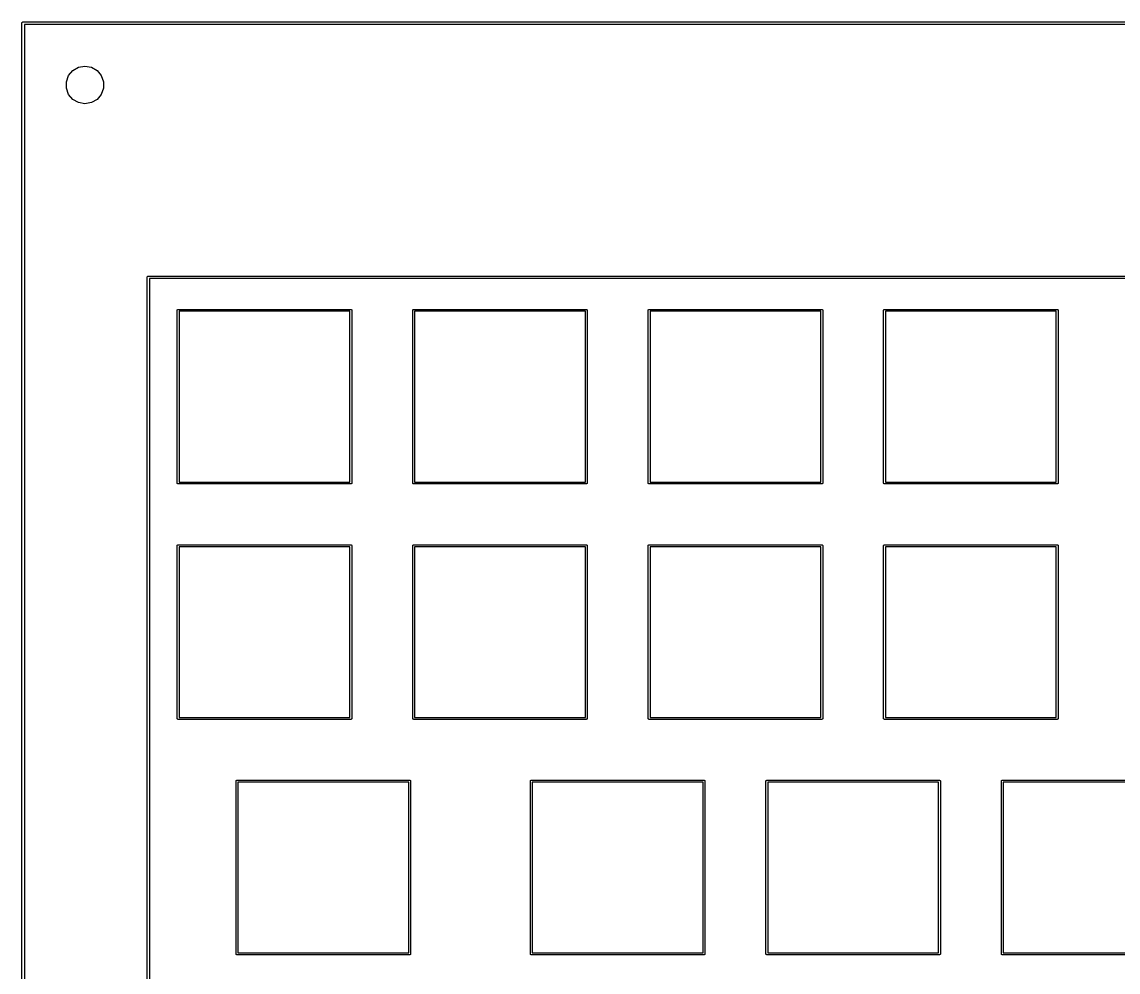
# Model space of a CAD drawing. Extents: x 50 to 430, y -187 to -47.
# Drawn here: x 49.9 to 138.6, y -123.8 to -46.9 of the extents above; entities that cross this region are included whole.
import ezdxf

# ---------------------------------------------------------------- set-up
doc = ezdxf.new("R2010")
doc.units = 0
doc.header["$MEASUREMENT"] = 0
doc.layers.add('BLACK', color=7, linetype='CONTINUOUS')

msp = doc.modelspace()

# ---------------------------------------------------------------- linework, layer by layer
at = {"layer": 'BLACK', "linetype": 'CONTINUOUS'}
for p, q in [((49.9, -46.9824), (49.903, -46.974)), ((49.9, -46.9913), (49.9, -46.9824)), ((49.9, -187.009), (49.9, -46.9913)), ((49.903, -46.974), (49.9046, -46.9653)), ((49.9046, -46.9653), (49.909, -46.9576)), ((49.909, -46.9576), (49.9121, -46.9492)), ((49.9121, -46.9492), (49.9178, -46.9424)), ((49.9178, -46.9424), (49.9222, -46.9347)), ((49.9222, -46.9347), (49.929, -46.929)), ((49.929, -46.929), (49.9347, -46.9222)), ((49.9347, -46.9222), (49.9424, -46.9178)), ((49.9424, -46.9178), (49.9492, -46.9121)), ((49.9492, -46.9121), (49.9576, -46.909)), ((49.9576, -46.909), (49.9653, -46.9046)), ((49.9653, -46.9046), (49.974, -46.903)), ((49.974, -46.903), (49.9824, -46.9)), ((49.9824, -46.9), (49.9912, -46.9)), ((49.9912, -46.9), (49.9913, -46.9)), ((49.9913, -46.9), (430.009, -46.9)), ((50.1, -47.1), (50.1, -186.9)), ((429.9, -47.1), (50.1, -47.1)), ((54.4791, -50.5687), (55, -50.4769)), ((55, -50.4769), (55.5209, -50.5687)), ((53.5, -51.7355), (53.6809, -51.2384)), ((53.6809, -51.2384), (54.0209, -50.8332)), ((54.0209, -50.8332), (54.4791, -50.5687)), ((55.5209, -50.5687), (55.9791, -50.8332)), ((55.9791, -50.8332), (56.3191, -51.2384)), ((56.3191, -51.2384), (56.5, -51.7355)), ((53.5, -52.2645), (53.5, -51.7355)), ((53.6809, -52.7616), (53.5, -52.2645)), ((56.5, -52.2645), (56.3191, -52.7616)), ((56.5, -51.7355), (56.5, -52.2645)), ((54.0209, -53.1668), (53.6809, -52.7616)), ((54.4791, -53.4313), (54.0209, -53.1668)), ((55.9791, -53.1668), (55.5209, -53.4313)), ((56.3191, -52.7616), (55.9791, -53.1668)), ((55, -53.5231), (54.4791, -53.4313)), ((55.5209, -53.4313), (55, -53.5231)), ((60.0257, -67.5554), (60.0288, -67.547)), ((60.0257, -67.5643), (60.0257, -67.5554)), ((60.0257, -181.855), (60.0257, -67.5643)), ((60.0257, -67.5643), (60.0257, -67.5643)), ((60.0288, -67.547), (60.0303, -67.5383)), ((60.0303, -67.5383), (60.0348, -67.5306)), ((60.0348, -67.5306), (60.0378, -67.5222)), ((60.0378, -67.5222), (60.0435, -67.5154)), ((60.0435, -67.5154), (60.0479, -67.5077)), ((60.0479, -67.5077), (60.0547, -67.502)), ((60.0547, -67.502), (60.0605, -67.4952)), ((60.0605, -67.4952), (60.0682, -67.4908)), ((60.0682, -67.4908), (60.075, -67.4851)), ((60.075, -67.4851), (60.0833, -67.482)), ((60.0833, -67.482), (60.091, -67.4776)), ((60.091, -67.4776), (60.0997, -67.476)), ((60.0997, -67.476), (60.1081, -67.473)), ((60.1081, -67.473), (60.117, -67.473)), ((60.117, -67.473), (60.117, -67.473)), ((60.117, -67.473), (422.084, -67.473)), ((60.2257, -67.673), (60.2257, -181.773)), ((421.976, -67.673), (60.2257, -67.673)), ((62.4638, -70.2266), (62.4661, -70.2202)), ((62.4638, -70.2333), (62.4638, -70.2266)), ((62.4638, -84.2167), (62.4638, -70.2333)), ((62.4661, -70.2202), (62.4673, -70.2135)), ((62.4673, -70.2135), (62.4707, -70.2077)), ((62.4707, -70.2077), (62.473, -70.2013)), ((62.473, -70.2013), (62.4773, -70.1961)), ((62.4773, -70.1961), (62.4807, -70.1903)), ((62.4807, -70.1903), (62.4859, -70.1859)), ((62.4859, -70.1859), (62.4903, -70.1807)), ((62.4903, -70.1807), (62.4961, -70.1773)), ((62.4961, -70.1773), (62.5013, -70.173)), ((62.5013, -70.173), (62.5077, -70.1707)), ((62.5077, -70.1707), (62.5135, -70.1673)), ((62.5135, -70.1673), (62.5202, -70.1661)), ((62.5202, -70.1661), (62.5266, -70.1638)), ((62.5266, -70.1638), (62.5333, -70.1638)), ((62.5333, -70.1638), (62.5333, -70.1638)), ((62.5333, -70.1638), (76.5167, -70.1638)), ((62.6162, -70.3162), (62.6162, -84.1338)), ((76.4338, -70.3162), (62.6162, -70.3162)), ((76.4338, -84.1338), (76.4338, -70.3162)), ((76.5167, -70.1638), (76.5234, -70.1638)), ((76.5167, -70.1638), (76.5167, -70.1638)), ((76.5234, -70.1638), (76.5298, -70.1661)), ((76.5298, -70.1661), (76.5365, -70.1673)), ((76.5365, -70.1673), (76.5423, -70.1707)), ((76.5423, -70.1707), (76.5487, -70.173)), ((76.5487, -70.173), (76.5539, -70.1773)), ((76.5539, -70.1773), (76.5597, -70.1807)), ((76.5597, -70.1807), (76.5641, -70.1859)), ((76.5641, -70.1859), (76.5693, -70.1903)), ((76.5693, -70.1903), (76.5727, -70.1961)), ((76.5727, -70.1961), (76.577, -70.2013)), ((76.577, -70.2013), (76.5793, -70.2077)), ((76.5793, -70.2077), (76.5827, -70.2135)), ((76.5827, -70.2135), (76.5839, -70.2202)), ((76.5839, -70.2202), (76.5862, -70.2266)), ((76.5862, -70.2266), (76.5862, -70.2333)), ((76.5862, -70.2333), (76.5862, -70.2333)), ((76.5862, -70.2333), (76.5862, -84.2167)), ((81.5138, -70.2266), (81.5161, -70.2202)), ((81.5138, -70.2333), (81.5138, -70.2266)), ((81.5138, -84.2167), (81.5138, -70.2333)), ((81.5161, -70.2202), (81.5173, -70.2135)), ((81.5173, -70.2135), (81.5207, -70.2077)), ((81.5207, -70.2077), (81.523, -70.2013)), ((81.523, -70.2013), (81.5273, -70.1961)), ((81.5273, -70.1961), (81.5307, -70.1903)), ((81.5307, -70.1903), (81.5359, -70.1859)), ((81.5359, -70.1859), (81.5403, -70.1807)), ((81.5403, -70.1807), (81.5461, -70.1773)), ((81.5461, -70.1773), (81.5513, -70.173)), ((81.5513, -70.173), (81.5577, -70.1707)), ((81.5577, -70.1707), (81.5635, -70.1673)), ((81.5635, -70.1673), (81.5702, -70.1661)), ((81.5702, -70.1661), (81.5766, -70.1638)), ((81.5766, -70.1638), (81.5833, -70.1638)), ((81.5833, -70.1638), (81.5833, -70.1638)), ((81.5833, -70.1638), (95.5667, -70.1638)), ((81.6662, -70.3162), (81.6662, -84.1338)), ((95.4838, -70.3162), (81.6662, -70.3162)), ((95.4838, -84.1338), (95.4838, -70.3162)), ((95.5667, -70.1638), (95.5734, -70.1638)), ((95.5667, -70.1638), (95.5667, -70.1638)), ((95.5734, -70.1638), (95.5798, -70.1661)), ((95.5798, -70.1661), (95.5865, -70.1673)), ((95.5865, -70.1673), (95.5923, -70.1707)), ((95.5923, -70.1707), (95.5987, -70.173)), ((95.5987, -70.173), (95.6039, -70.1773)), ((95.6039, -70.1773), (95.6097, -70.1807)), ((95.6097, -70.1807), (95.6141, -70.1859)), ((95.6141, -70.1859), (95.6193, -70.1903)), ((95.6193, -70.1903), (95.6227, -70.1961)), ((95.6227, -70.1961), (95.627, -70.2013)), ((95.627, -70.2013), (95.6293, -70.2077)), ((95.6293, -70.2077), (95.6327, -70.2135)), ((95.6327, -70.2135), (95.6339, -70.2202)), ((95.6339, -70.2202), (95.6362, -70.2266)), ((95.6362, -70.2266), (95.6362, -70.2333)), ((95.6362, -70.2333), (95.6362, -70.2333)), ((95.6362, -70.2333), (95.6362, -84.2167)), ((100.564, -70.2266), (100.566, -70.2202)), ((100.564, -70.2333), (100.564, -70.2266)), ((100.564, -84.2167), (100.564, -70.2333)), ((100.566, -70.2202), (100.567, -70.2135)), ((100.567, -70.2135), (100.571, -70.2077)), ((100.571, -70.2077), (100.573, -70.2013)), ((100.573, -70.2013), (100.577, -70.1961)), ((100.577, -70.1961), (100.581, -70.1903)), ((100.581, -70.1903), (100.586, -70.1859)), ((100.586, -70.1859), (100.59, -70.1807)), ((100.59, -70.1807), (100.596, -70.1773)), ((100.596, -70.1773), (100.601, -70.173)), ((100.601, -70.173), (100.608, -70.1707)), ((100.608, -70.1707), (100.614, -70.1673)), ((100.614, -70.1673), (100.62, -70.1661)), ((100.62, -70.1661), (100.627, -70.1638)), ((100.627, -70.1638), (100.633, -70.1638)), ((100.633, -70.1638), (100.633, -70.1638)), ((100.633, -70.1638), (114.617, -70.1638)), ((100.716, -70.3162), (100.716, -84.1338)), ((114.534, -70.3162), (100.716, -70.3162)), ((114.534, -84.1338), (114.534, -70.3162)), ((114.617, -70.1638), (114.623, -70.1638)), ((114.617, -70.1638), (114.617, -70.1638)), ((114.623, -70.1638), (114.63, -70.1661)), ((114.63, -70.1661), (114.636, -70.1673)), ((114.636, -70.1673), (114.642, -70.1707)), ((114.642, -70.1707), (114.649, -70.173)), ((114.649, -70.173), (114.654, -70.1773)), ((114.654, -70.1773), (114.66, -70.1807)), ((114.66, -70.1807), (114.664, -70.1859)), ((114.664, -70.1859), (114.669, -70.1903)), ((114.669, -70.1903), (114.673, -70.1961)), ((114.673, -70.1961), (114.677, -70.2013)), ((114.677, -70.2013), (114.679, -70.2077)), ((114.679, -70.2077), (114.683, -70.2135)), ((114.683, -70.2135), (114.684, -70.2202)), ((114.684, -70.2202), (114.686, -70.2266)), ((114.686, -70.2266), (114.686, -70.2333)), ((114.686, -70.2333), (114.686, -70.2333)), ((114.686, -70.2333), (114.686, -84.2167)), ((119.614, -70.2266), (119.616, -70.2202)), ((119.614, -70.2333), (119.614, -70.2266)), ((119.614, -84.2167), (119.614, -70.2333)), ((119.616, -70.2202), (119.617, -70.2135)), ((119.617, -70.2135), (119.621, -70.2077)), ((119.621, -70.2077), (119.623, -70.2013)), ((119.623, -70.2013), (119.627, -70.1961)), ((119.627, -70.1961), (119.631, -70.1903)), ((119.631, -70.1903), (119.636, -70.1859)), ((119.636, -70.1859), (119.64, -70.1807)), ((119.64, -70.1807), (119.646, -70.1773)), ((119.646, -70.1773), (119.651, -70.173)), ((119.651, -70.173), (119.658, -70.1707)), ((119.658, -70.1707), (119.664, -70.1673)), ((119.664, -70.1673), (119.67, -70.1661)), ((119.67, -70.1661), (119.677, -70.1638)), ((119.677, -70.1638), (119.683, -70.1638)), ((119.683, -70.1638), (119.683, -70.1638)), ((119.683, -70.1638), (133.667, -70.1638)), ((119.766, -70.3162), (119.766, -84.1338)), ((133.584, -70.3162), (119.766, -70.3162)), ((133.584, -84.1338), (133.584, -70.3162)), ((133.667, -70.1638), (133.673, -70.1638)), ((133.667, -70.1638), (133.667, -70.1638)), ((133.673, -70.1638), (133.68, -70.1661)), ((133.68, -70.1661), (133.686, -70.1673)), ((133.686, -70.1673), (133.692, -70.1707)), ((133.692, -70.1707), (133.699, -70.173)), ((133.699, -70.173), (133.704, -70.1773)), ((133.704, -70.1773), (133.71, -70.1807)), ((133.71, -70.1807), (133.714, -70.1859)), ((133.714, -70.1859), (133.719, -70.1903)), ((133.719, -70.1903), (133.723, -70.1961)), ((133.723, -70.1961), (133.727, -70.2013)), ((133.727, -70.2013), (133.729, -70.2077)), ((133.729, -70.2077), (133.733, -70.2135)), ((133.733, -70.2135), (133.734, -70.2202)), ((133.734, -70.2202), (133.736, -70.2266)), ((133.736, -70.2266), (133.736, -70.2333)), ((133.736, -70.2333), (133.736, -70.2333)), ((133.736, -70.2333), (133.736, -84.2167)), ((62.4638, -84.2234), (62.4638, -84.2167)), ((62.4638, -84.2167), (62.4638, -84.2167)), ((62.4661, -84.2298), (62.4638, -84.2234)), ((62.4673, -84.2365), (62.4661, -84.2298)), ((62.4707, -84.2423), (62.4673, -84.2365)), ((62.473, -84.2487), (62.4707, -84.2423)), ((62.6162, -84.1338), (76.4338, -84.1338)), ((76.5793, -84.2423), (76.577, -84.2487)), ((76.5827, -84.2365), (76.5793, -84.2423)), ((76.5839, -84.2298), (76.5827, -84.2365)), ((76.5862, -84.2234), (76.5839, -84.2298)), ((76.5862, -84.2167), (76.5862, -84.2167)), ((76.5862, -84.2167), (76.5862, -84.2234)), ((81.5138, -84.2234), (81.5138, -84.2167)), ((81.5138, -84.2167), (81.5138, -84.2167)), ((81.5161, -84.2298), (81.5138, -84.2234)), ((81.5173, -84.2365), (81.5161, -84.2298)), ((81.5207, -84.2423), (81.5173, -84.2365)), ((81.523, -84.2487), (81.5207, -84.2423)), ((81.6662, -84.1338), (95.4838, -84.1338)), ((95.6293, -84.2423), (95.627, -84.2487)), ((95.6327, -84.2365), (95.6293, -84.2423)), ((95.6339, -84.2298), (95.6327, -84.2365)), ((95.6362, -84.2234), (95.6339, -84.2298)), ((95.6362, -84.2167), (95.6362, -84.2167)), ((95.6362, -84.2167), (95.6362, -84.2234)), ((100.564, -84.2234), (100.564, -84.2167)), ((100.564, -84.2167), (100.564, -84.2167)), ((100.566, -84.2298), (100.564, -84.2234)), ((100.567, -84.2365), (100.566, -84.2298)), ((100.571, -84.2423), (100.567, -84.2365)), ((100.573, -84.2487), (100.571, -84.2423)), ((100.716, -84.1338), (114.534, -84.1338)), ((114.679, -84.2423), (114.677, -84.2487)), ((114.683, -84.2365), (114.679, -84.2423)), ((114.684, -84.2298), (114.683, -84.2365)), ((114.686, -84.2234), (114.684, -84.2298)), ((114.686, -84.2167), (114.686, -84.2167)), ((114.686, -84.2167), (114.686, -84.2234)), ((119.614, -84.2234), (119.614, -84.2167)), ((119.614, -84.2167), (119.614, -84.2167)), ((119.616, -84.2298), (119.614, -84.2234)), ((119.617, -84.2365), (119.616, -84.2298)), ((119.621, -84.2423), (119.617, -84.2365)), ((119.623, -84.2487), (119.621, -84.2423)), ((119.766, -84.1338), (133.584, -84.1338)), ((133.729, -84.2423), (133.727, -84.2487)), ((133.733, -84.2365), (133.729, -84.2423)), ((133.734, -84.2298), (133.733, -84.2365)), ((133.736, -84.2234), (133.734, -84.2298)), ((133.736, -84.2167), (133.736, -84.2167)), ((133.736, -84.2167), (133.736, -84.2234)), ((62.4773, -84.2539), (62.473, -84.2487)), ((62.4807, -84.2597), (62.4773, -84.2539)), ((62.4859, -84.2641), (62.4807, -84.2597)), ((62.4903, -84.2693), (62.4859, -84.2641)), ((62.4961, -84.2727), (62.4903, -84.2693)), ((62.5013, -84.277), (62.4961, -84.2727)), ((62.5077, -84.2793), (62.5013, -84.277)), ((62.5135, -84.2827), (62.5077, -84.2793)), ((62.5202, -84.2839), (62.5135, -84.2827)), ((62.5266, -84.2862), (62.5202, -84.2839)), ((62.5333, -84.2862), (62.5266, -84.2862)), ((76.5167, -84.2862), (62.5333, -84.2862)), ((62.5333, -84.2862), (62.5333, -84.2862)), ((76.5234, -84.2862), (76.5167, -84.2862)), ((76.5167, -84.2862), (76.5167, -84.2862)), ((76.5298, -84.2839), (76.5234, -84.2862)), ((76.5365, -84.2827), (76.5298, -84.2839)), ((76.5423, -84.2793), (76.5365, -84.2827)), ((76.5487, -84.277), (76.5423, -84.2793)), ((76.5539, -84.2727), (76.5487, -84.277)), ((76.5597, -84.2693), (76.5539, -84.2727)), ((76.5641, -84.2641), (76.5597, -84.2693)), ((76.5693, -84.2597), (76.5641, -84.2641)), ((76.5727, -84.2539), (76.5693, -84.2597)), ((76.577, -84.2487), (76.5727, -84.2539)), ((81.5273, -84.2539), (81.523, -84.2487)), ((81.5307, -84.2597), (81.5273, -84.2539)), ((81.5359, -84.2641), (81.5307, -84.2597)), ((81.5403, -84.2693), (81.5359, -84.2641)), ((81.5461, -84.2727), (81.5403, -84.2693)), ((81.5513, -84.277), (81.5461, -84.2727)), ((81.5577, -84.2793), (81.5513, -84.277)), ((81.5635, -84.2827), (81.5577, -84.2793)), ((81.5702, -84.2839), (81.5635, -84.2827)), ((81.5766, -84.2862), (81.5702, -84.2839)), ((81.5833, -84.2862), (81.5766, -84.2862)), ((95.5667, -84.2862), (81.5833, -84.2862)), ((81.5833, -84.2862), (81.5833, -84.2862)), ((95.5734, -84.2862), (95.5667, -84.2862)), ((95.5667, -84.2862), (95.5667, -84.2862)), ((95.5798, -84.2839), (95.5734, -84.2862)), ((95.5865, -84.2827), (95.5798, -84.2839)), ((95.5923, -84.2793), (95.5865, -84.2827)), ((95.5987, -84.277), (95.5923, -84.2793)), ((95.6039, -84.2727), (95.5987, -84.277)), ((95.6097, -84.2693), (95.6039, -84.2727)), ((95.6141, -84.2641), (95.6097, -84.2693)), ((95.6193, -84.2597), (95.6141, -84.2641)), ((95.6227, -84.2539), (95.6193, -84.2597)), ((95.627, -84.2487), (95.6227, -84.2539)), ((100.577, -84.2539), (100.573, -84.2487)), ((100.581, -84.2597), (100.577, -84.2539)), ((100.586, -84.2641), (100.581, -84.2597)), ((100.59, -84.2693), (100.586, -84.2641)), ((100.596, -84.2727), (100.59, -84.2693)), ((100.601, -84.277), (100.596, -84.2727)), ((100.608, -84.2793), (100.601, -84.277)), ((100.614, -84.2827), (100.608, -84.2793)), ((100.62, -84.2839), (100.614, -84.2827)), ((100.627, -84.2862), (100.62, -84.2839)), ((100.633, -84.2862), (100.627, -84.2862)), ((114.617, -84.2862), (100.633, -84.2862)), ((100.633, -84.2862), (100.633, -84.2862)), ((114.623, -84.2862), (114.617, -84.2862)), ((114.617, -84.2862), (114.617, -84.2862)), ((114.63, -84.2839), (114.623, -84.2862)), ((114.636, -84.2827), (114.63, -84.2839)), ((114.642, -84.2793), (114.636, -84.2827)), ((114.649, -84.277), (114.642, -84.2793)), ((114.654, -84.2727), (114.649, -84.277)), ((114.66, -84.2693), (114.654, -84.2727)), ((114.664, -84.2641), (114.66, -84.2693)), ((114.669, -84.2597), (114.664, -84.2641)), ((114.673, -84.2539), (114.669, -84.2597)), ((114.677, -84.2487), (114.673, -84.2539)), ((119.627, -84.2539), (119.623, -84.2487)), ((119.631, -84.2597), (119.627, -84.2539)), ((119.636, -84.2641), (119.631, -84.2597)), ((119.64, -84.2693), (119.636, -84.2641)), ((119.646, -84.2727), (119.64, -84.2693)), ((119.651, -84.277), (119.646, -84.2727)), ((119.658, -84.2793), (119.651, -84.277)), ((119.664, -84.2827), (119.658, -84.2793)), ((119.67, -84.2839), (119.664, -84.2827)), ((119.677, -84.2862), (119.67, -84.2839)), ((119.683, -84.2862), (119.677, -84.2862)), ((133.667, -84.2862), (119.683, -84.2862)), ((119.683, -84.2862), (119.683, -84.2862)), ((133.673, -84.2862), (133.667, -84.2862)), ((133.667, -84.2862), (133.667, -84.2862)), ((133.68, -84.2839), (133.673, -84.2862)), ((133.686, -84.2827), (133.68, -84.2839)), ((133.692, -84.2793), (133.686, -84.2827)), ((133.699, -84.277), (133.692, -84.2793)), ((133.704, -84.2727), (133.699, -84.277)), ((133.71, -84.2693), (133.704, -84.2727)), ((133.714, -84.2641), (133.71, -84.2693)), ((133.719, -84.2597), (133.714, -84.2641)), ((133.723, -84.2539), (133.719, -84.2597)), ((133.727, -84.2487), (133.723, -84.2539)), ((62.4638, -89.2766), (62.4661, -89.2702)), ((62.4638, -89.2833), (62.4638, -89.2766)), ((62.4638, -103.267), (62.4638, -89.2833)), ((62.4661, -89.2702), (62.4673, -89.2635)), ((62.4673, -89.2635), (62.4707, -89.2577)), ((62.4707, -89.2577), (62.473, -89.2513)), ((62.473, -89.2513), (62.4773, -89.2461)), ((62.4773, -89.2461), (62.4807, -89.2403)), ((62.4807, -89.2403), (62.4859, -89.2359)), ((62.4859, -89.2359), (62.4903, -89.2307)), ((62.4903, -89.2307), (62.4961, -89.2273)), ((62.4961, -89.2273), (62.5013, -89.223)), ((62.5013, -89.223), (62.5077, -89.2207)), ((62.5077, -89.2207), (62.5135, -89.2173)), ((62.5135, -89.2173), (62.5202, -89.2161)), ((62.5202, -89.2161), (62.5266, -89.2138)), ((62.5266, -89.2138), (62.5333, -89.2138)), ((62.5333, -89.2138), (62.5333, -89.2138)), ((62.5333, -89.2138), (76.5167, -89.2138)), ((62.6162, -89.3662), (62.6162, -103.184)), ((76.4338, -89.3662), (62.6162, -89.3662)), ((76.4338, -103.184), (76.4338, -89.3662)), ((76.5167, -89.2138), (76.5234, -89.2138)), ((76.5167, -89.2138), (76.5167, -89.2138)), ((76.5234, -89.2138), (76.5298, -89.2161)), ((76.5298, -89.2161), (76.5365, -89.2173)), ((76.5365, -89.2173), (76.5423, -89.2207)), ((76.5423, -89.2207), (76.5487, -89.223)), ((76.5487, -89.223), (76.5539, -89.2273)), ((76.5539, -89.2273), (76.5597, -89.2307)), ((76.5597, -89.2307), (76.5641, -89.2359)), ((76.5641, -89.2359), (76.5693, -89.2403)), ((76.5693, -89.2403), (76.5727, -89.2461)), ((76.5727, -89.2461), (76.577, -89.2513)), ((76.577, -89.2513), (76.5793, -89.2577)), ((76.5793, -89.2577), (76.5827, -89.2635)), ((76.5827, -89.2635), (76.5839, -89.2702)), ((76.5839, -89.2702), (76.5862, -89.2766)), ((76.5862, -89.2766), (76.5862, -89.2833)), ((76.5862, -89.2833), (76.5862, -89.2833)), ((76.5862, -89.2833), (76.5862, -103.267)), ((81.5138, -89.2766), (81.5161, -89.2702)), ((81.5138, -89.2833), (81.5138, -89.2766)), ((81.5138, -103.267), (81.5138, -89.2833)), ((81.5161, -89.2702), (81.5173, -89.2635)), ((81.5173, -89.2635), (81.5207, -89.2577)), ((81.5207, -89.2577), (81.523, -89.2513)), ((81.523, -89.2513), (81.5273, -89.2461)), ((81.5273, -89.2461), (81.5307, -89.2403)), ((81.5307, -89.2403), (81.5359, -89.2359)), ((81.5359, -89.2359), (81.5403, -89.2307)), ((81.5403, -89.2307), (81.5461, -89.2273)), ((81.5461, -89.2273), (81.5513, -89.223)), ((81.5513, -89.223), (81.5577, -89.2207)), ((81.5577, -89.2207), (81.5635, -89.2173)), ((81.5635, -89.2173), (81.5702, -89.2161)), ((81.5702, -89.2161), (81.5766, -89.2138)), ((81.5766, -89.2138), (81.5833, -89.2138)), ((81.5833, -89.2138), (81.5833, -89.2138)), ((81.5833, -89.2138), (95.5667, -89.2138)), ((81.6662, -89.3662), (81.6662, -103.184)), ((95.4838, -89.3662), (81.6662, -89.3662)), ((95.4838, -103.184), (95.4838, -89.3662)), ((95.5667, -89.2138), (95.5734, -89.2138)), ((95.5667, -89.2138), (95.5667, -89.2138)), ((95.5734, -89.2138), (95.5798, -89.2161)), ((95.5798, -89.2161), (95.5865, -89.2173)), ((95.5865, -89.2173), (95.5923, -89.2207)), ((95.5923, -89.2207), (95.5987, -89.223)), ((95.5987, -89.223), (95.6039, -89.2273)), ((95.6039, -89.2273), (95.6097, -89.2307)), ((95.6097, -89.2307), (95.6141, -89.2359)), ((95.6141, -89.2359), (95.6193, -89.2403)), ((95.6193, -89.2403), (95.6227, -89.2461)), ((95.6227, -89.2461), (95.627, -89.2513)), ((95.627, -89.2513), (95.6293, -89.2577)), ((95.6293, -89.2577), (95.6327, -89.2635)), ((95.6327, -89.2635), (95.6339, -89.2702)), ((95.6339, -89.2702), (95.6362, -89.2766)), ((95.6362, -89.2766), (95.6362, -89.2833)), ((95.6362, -89.2833), (95.6362, -89.2833)), ((95.6362, -89.2833), (95.6362, -103.267)), ((100.564, -89.2766), (100.566, -89.2702)), ((100.564, -89.2833), (100.564, -89.2766)), ((100.564, -103.267), (100.564, -89.2833)), ((100.566, -89.2702), (100.567, -89.2635)), ((100.567, -89.2635), (100.571, -89.2577)), ((100.571, -89.2577), (100.573, -89.2513)), ((100.573, -89.2513), (100.577, -89.2461)), ((100.577, -89.2461), (100.581, -89.2403)), ((100.581, -89.2403), (100.586, -89.2359)), ((100.586, -89.2359), (100.59, -89.2307)), ((100.59, -89.2307), (100.596, -89.2273)), ((100.596, -89.2273), (100.601, -89.223)), ((100.601, -89.223), (100.608, -89.2207)), ((100.608, -89.2207), (100.614, -89.2173)), ((100.614, -89.2173), (100.62, -89.2161)), ((100.62, -89.2161), (100.627, -89.2138)), ((100.627, -89.2138), (100.633, -89.2138)), ((100.633, -89.2138), (100.633, -89.2138)), ((100.633, -89.2138), (114.617, -89.2138)), ((100.716, -89.3662), (100.716, -103.184)), ((114.534, -89.3662), (100.716, -89.3662)), ((114.534, -103.184), (114.534, -89.3662)), ((114.617, -89.2138), (114.623, -89.2138)), ((114.617, -89.2138), (114.617, -89.2138)), ((114.623, -89.2138), (114.63, -89.2161)), ((114.63, -89.2161), (114.636, -89.2173)), ((114.636, -89.2173), (114.642, -89.2207)), ((114.642, -89.2207), (114.649, -89.223)), ((114.649, -89.223), (114.654, -89.2273)), ((114.654, -89.2273), (114.66, -89.2307)), ((114.66, -89.2307), (114.664, -89.2359)), ((114.664, -89.2359), (114.669, -89.2403)), ((114.669, -89.2403), (114.673, -89.2461)), ((114.673, -89.2461), (114.677, -89.2513)), ((114.677, -89.2513), (114.679, -89.2577)), ((114.679, -89.2577), (114.683, -89.2635)), ((114.683, -89.2635), (114.684, -89.2702)), ((114.684, -89.2702), (114.686, -89.2766)), ((114.686, -89.2766), (114.686, -89.2833)), ((114.686, -89.2833), (114.686, -89.2833)), ((114.686, -89.2833), (114.686, -103.267)), ((119.614, -89.2766), (119.616, -89.2702)), ((119.614, -89.2833), (119.614, -89.2766)), ((119.614, -103.267), (119.614, -89.2833)), ((119.616, -89.2702), (119.617, -89.2635)), ((119.617, -89.2635), (119.621, -89.2577)), ((119.621, -89.2577), (119.623, -89.2513)), ((119.623, -89.2513), (119.627, -89.2461)), ((119.627, -89.2461), (119.631, -89.2403)), ((119.631, -89.2403), (119.636, -89.2359)), ((119.636, -89.2359), (119.64, -89.2307)), ((119.64, -89.2307), (119.646, -89.2273)), ((119.646, -89.2273), (119.651, -89.223)), ((119.651, -89.223), (119.658, -89.2207)), ((119.658, -89.2207), (119.664, -89.2173)), ((119.664, -89.2173), (119.67, -89.2161)), ((119.67, -89.2161), (119.677, -89.2138)), ((119.677, -89.2138), (119.683, -89.2138)), ((119.683, -89.2138), (119.683, -89.2138)), ((119.683, -89.2138), (133.667, -89.2138)), ((119.766, -89.3662), (119.766, -103.184)), ((133.584, -89.3662), (119.766, -89.3662)), ((133.584, -103.184), (133.584, -89.3662)), ((133.667, -89.2138), (133.673, -89.2138)), ((133.667, -89.2138), (133.667, -89.2138)), ((133.673, -89.2138), (133.68, -89.2161)), ((133.68, -89.2161), (133.686, -89.2173)), ((133.686, -89.2173), (133.692, -89.2207)), ((133.692, -89.2207), (133.699, -89.223)), ((133.699, -89.223), (133.704, -89.2273)), ((133.704, -89.2273), (133.71, -89.2307)), ((133.71, -89.2307), (133.714, -89.2359)), ((133.714, -89.2359), (133.719, -89.2403)), ((133.719, -89.2403), (133.723, -89.2461)), ((133.723, -89.2461), (133.727, -89.2513)), ((133.727, -89.2513), (133.729, -89.2577)), ((133.729, -89.2577), (133.733, -89.2635)), ((133.733, -89.2635), (133.734, -89.2702)), ((133.734, -89.2702), (133.736, -89.2766)), ((133.736, -89.2766), (133.736, -89.2833)), ((133.736, -89.2833), (133.736, -89.2833)), ((133.736, -89.2833), (133.736, -103.267)), ((62.4638, -103.273), (62.4638, -103.267)), ((62.4638, -103.267), (62.4638, -103.267)), ((62.4661, -103.28), (62.4638, -103.273)), ((62.4673, -103.286), (62.4661, -103.28)), ((62.4707, -103.292), (62.4673, -103.286)), ((62.473, -103.299), (62.4707, -103.292)), ((62.4773, -103.304), (62.473, -103.299)), ((62.4807, -103.31), (62.4773, -103.304)), ((62.4859, -103.314), (62.4807, -103.31)), ((62.4903, -103.319), (62.4859, -103.314)), ((62.4961, -103.323), (62.4903, -103.319)), ((62.5013, -103.327), (62.4961, -103.323)), ((62.5077, -103.329), (62.5013, -103.327)), ((62.5135, -103.333), (62.5077, -103.329)), ((62.5202, -103.334), (62.5135, -103.333)), ((62.5266, -103.336), (62.5202, -103.334)), ((62.5333, -103.336), (62.5266, -103.336)), ((76.5167, -103.336), (62.5333, -103.336)), ((62.5333, -103.336), (62.5333, -103.336)), ((62.6162, -103.184), (76.4338, -103.184)), ((76.5234, -103.336), (76.5167, -103.336)), ((76.5167, -103.336), (76.5167, -103.336)), ((76.5298, -103.334), (76.5234, -103.336)), ((76.5365, -103.333), (76.5298, -103.334)), ((76.5423, -103.329), (76.5365, -103.333)), ((76.5487, -103.327), (76.5423, -103.329)), ((76.5539, -103.323), (76.5487, -103.327)), ((76.5597, -103.319), (76.5539, -103.323)), ((76.5641, -103.314), (76.5597, -103.319)), ((76.5693, -103.31), (76.5641, -103.314)), ((76.5727, -103.304), (76.5693, -103.31)), ((76.577, -103.299), (76.5727, -103.304)), ((76.5793, -103.292), (76.577, -103.299)), ((76.5827, -103.286), (76.5793, -103.292)), ((76.5839, -103.28), (76.5827, -103.286)), ((76.5862, -103.273), (76.5839, -103.28)), ((76.5862, -103.267), (76.5862, -103.267)), ((76.5862, -103.267), (76.5862, -103.273)), ((81.5138, -103.273), (81.5138, -103.267)), ((81.5138, -103.267), (81.5138, -103.267)), ((81.5161, -103.28), (81.5138, -103.273)), ((81.5173, -103.286), (81.5161, -103.28)), ((81.5207, -103.292), (81.5173, -103.286)), ((81.523, -103.299), (81.5207, -103.292)), ((81.5273, -103.304), (81.523, -103.299)), ((81.5307, -103.31), (81.5273, -103.304)), ((81.5359, -103.314), (81.5307, -103.31)), ((81.5403, -103.319), (81.5359, -103.314)), ((81.5461, -103.323), (81.5403, -103.319)), ((81.5513, -103.327), (81.5461, -103.323)), ((81.5577, -103.329), (81.5513, -103.327)), ((81.5635, -103.333), (81.5577, -103.329)), ((81.5702, -103.334), (81.5635, -103.333)), ((81.5766, -103.336), (81.5702, -103.334)), ((81.5833, -103.336), (81.5766, -103.336)), ((95.5667, -103.336), (81.5833, -103.336)), ((81.5833, -103.336), (81.5833, -103.336)), ((81.6662, -103.184), (95.4838, -103.184)), ((95.5734, -103.336), (95.5667, -103.336)), ((95.5667, -103.336), (95.5667, -103.336)), ((95.5798, -103.334), (95.5734, -103.336)), ((95.5865, -103.333), (95.5798, -103.334)), ((95.5923, -103.329), (95.5865, -103.333)), ((95.5987, -103.327), (95.5923, -103.329)), ((95.6039, -103.323), (95.5987, -103.327)), ((95.6097, -103.319), (95.6039, -103.323)), ((95.6141, -103.314), (95.6097, -103.319)), ((95.6193, -103.31), (95.6141, -103.314)), ((95.6227, -103.304), (95.6193, -103.31)), ((95.627, -103.299), (95.6227, -103.304)), ((95.6293, -103.292), (95.627, -103.299)), ((95.6327, -103.286), (95.6293, -103.292)), ((95.6339, -103.28), (95.6327, -103.286)), ((95.6362, -103.273), (95.6339, -103.28)), ((95.6362, -103.267), (95.6362, -103.267)), ((95.6362, -103.267), (95.6362, -103.273)), ((100.564, -103.273), (100.564, -103.267)), ((100.564, -103.267), (100.564, -103.267)), ((100.566, -103.28), (100.564, -103.273)), ((100.567, -103.286), (100.566, -103.28)), ((100.571, -103.292), (100.567, -103.286)), ((100.573, -103.299), (100.571, -103.292)), ((100.577, -103.304), (100.573, -103.299)), ((100.581, -103.31), (100.577, -103.304)), ((100.586, -103.314), (100.581, -103.31)), ((100.59, -103.319), (100.586, -103.314)), ((100.596, -103.323), (100.59, -103.319)), ((100.601, -103.327), (100.596, -103.323)), ((100.608, -103.329), (100.601, -103.327)), ((100.614, -103.333), (100.608, -103.329)), ((100.62, -103.334), (100.614, -103.333)), ((100.627, -103.336), (100.62, -103.334)), ((100.633, -103.336), (100.627, -103.336)), ((114.617, -103.336), (100.633, -103.336)), ((100.633, -103.336), (100.633, -103.336)), ((100.716, -103.184), (114.534, -103.184)), ((114.623, -103.336), (114.617, -103.336)), ((114.617, -103.336), (114.617, -103.336)), ((114.63, -103.334), (114.623, -103.336)), ((114.636, -103.333), (114.63, -103.334)), ((114.642, -103.329), (114.636, -103.333)), ((114.649, -103.327), (114.642, -103.329)), ((114.654, -103.323), (114.649, -103.327)), ((114.66, -103.319), (114.654, -103.323)), ((114.664, -103.314), (114.66, -103.319)), ((114.669, -103.31), (114.664, -103.314)), ((114.673, -103.304), (114.669, -103.31)), ((114.677, -103.299), (114.673, -103.304)), ((114.679, -103.292), (114.677, -103.299)), ((114.683, -103.286), (114.679, -103.292)), ((114.684, -103.28), (114.683, -103.286)), ((114.686, -103.273), (114.684, -103.28)), ((114.686, -103.267), (114.686, -103.267)), ((114.686, -103.267), (114.686, -103.273)), ((119.614, -103.273), (119.614, -103.267)), ((119.614, -103.267), (119.614, -103.267)), ((119.616, -103.28), (119.614, -103.273)), ((119.617, -103.286), (119.616, -103.28)), ((119.621, -103.292), (119.617, -103.286)), ((119.623, -103.299), (119.621, -103.292)), ((119.627, -103.304), (119.623, -103.299)), ((119.631, -103.31), (119.627, -103.304)), ((119.636, -103.314), (119.631, -103.31)), ((119.64, -103.319), (119.636, -103.314)), ((119.646, -103.323), (119.64, -103.319)), ((119.651, -103.327), (119.646, -103.323)), ((119.658, -103.329), (119.651, -103.327)), ((119.664, -103.333), (119.658, -103.329)), ((119.67, -103.334), (119.664, -103.333)), ((119.677, -103.336), (119.67, -103.334)), ((119.683, -103.336), (119.677, -103.336)), ((133.667, -103.336), (119.683, -103.336)), ((119.683, -103.336), (119.683, -103.336)), ((119.766, -103.184), (133.584, -103.184)), ((133.673, -103.336), (133.667, -103.336)), ((133.667, -103.336), (133.667, -103.336)), ((133.68, -103.334), (133.673, -103.336)), ((133.686, -103.333), (133.68, -103.334)), ((133.692, -103.329), (133.686, -103.333)), ((133.699, -103.327), (133.692, -103.329)), ((133.704, -103.323), (133.699, -103.327)), ((133.71, -103.319), (133.704, -103.323)), ((133.714, -103.314), (133.71, -103.319)), ((133.719, -103.31), (133.714, -103.314)), ((133.723, -103.304), (133.719, -103.31)), ((133.727, -103.299), (133.723, -103.304)), ((133.729, -103.292), (133.727, -103.299)), ((133.733, -103.286), (133.729, -103.292)), ((133.734, -103.28), (133.733, -103.286)), ((133.736, -103.273), (133.734, -103.28)), ((133.736, -103.267), (133.736, -103.267)), ((133.736, -103.267), (133.736, -103.273)), ((67.2263, -108.327), (67.2286, -108.32)), ((67.2263, -108.333), (67.2263, -108.327)), ((67.2263, -122.317), (67.2263, -108.333)), ((67.2286, -108.32), (67.2298, -108.314)), ((67.2298, -108.314), (67.2332, -108.308)), ((67.2332, -108.308), (67.2355, -108.301)), ((67.2355, -108.301), (67.2398, -108.296)), ((67.2398, -108.296), (67.2432, -108.29)), ((67.2432, -108.29), (67.2484, -108.286)), ((67.2484, -108.286), (67.2528, -108.281)), ((67.2528, -108.281), (67.2586, -108.277)), ((67.2586, -108.277), (67.2638, -108.273)), ((67.2638, -108.273), (67.2702, -108.271)), ((67.2702, -108.271), (67.276, -108.267)), ((67.276, -108.267), (67.2827, -108.266)), ((67.2827, -108.266), (67.2891, -108.264)), ((67.2891, -108.264), (67.2958, -108.264)), ((67.2958, -108.264), (67.2958, -108.264)), ((67.2958, -108.264), (81.2792, -108.264)), ((67.3787, -108.416), (67.3787, -122.234)), ((81.1963, -108.416), (67.3787, -108.416)), ((81.1963, -122.234), (81.1963, -108.416)), ((81.2792, -108.264), (81.2859, -108.264)), ((81.2792, -108.264), (81.2792, -108.264)), ((81.2859, -108.264), (81.2923, -108.266)), ((81.2923, -108.266), (81.299, -108.267)), ((81.299, -108.267), (81.3048, -108.271)), ((81.3048, -108.271), (81.3112, -108.273)), ((81.3112, -108.273), (81.3164, -108.277)), ((81.3164, -108.277), (81.3222, -108.281)), ((81.3222, -108.281), (81.3266, -108.286)), ((81.3266, -108.286), (81.3318, -108.29)), ((81.3318, -108.29), (81.3352, -108.296)), ((81.3352, -108.296), (81.3395, -108.301)), ((81.3395, -108.301), (81.3418, -108.308)), ((81.3418, -108.308), (81.3452, -108.314)), ((81.3452, -108.314), (81.3464, -108.32)), ((81.3464, -108.32), (81.3487, -108.327)), ((81.3487, -108.327), (81.3487, -108.333)), ((81.3487, -108.333), (81.3487, -108.333)), ((81.3487, -108.333), (81.3487, -122.317)), ((91.0388, -108.327), (91.0411, -108.32)), ((91.0388, -108.333), (91.0388, -108.327)), ((91.0388, -122.317), (91.0388, -108.333)), ((91.0411, -108.32), (91.0423, -108.314)), ((91.0423, -108.314), (91.0457, -108.308)), ((91.0457, -108.308), (91.048, -108.301)), ((91.048, -108.301), (91.0523, -108.296)), ((91.0523, -108.296), (91.0557, -108.29)), ((91.0557, -108.29), (91.0609, -108.286)), ((91.0609, -108.286), (91.0653, -108.281)), ((91.0653, -108.281), (91.0711, -108.277)), ((91.0711, -108.277), (91.0763, -108.273)), ((91.0763, -108.273), (91.0827, -108.271)), ((91.0827, -108.271), (91.0885, -108.267)), ((91.0885, -108.267), (91.0952, -108.266)), ((91.0952, -108.266), (91.1016, -108.264)), ((91.1016, -108.264), (91.1083, -108.264)), ((91.1083, -108.264), (91.1083, -108.264)), ((91.1083, -108.264), (105.092, -108.264)), ((91.1912, -108.416), (91.1912, -122.234)), ((105.009, -108.416), (91.1912, -108.416)), ((105.009, -122.234), (105.009, -108.416)), ((105.092, -108.264), (105.098, -108.264)), ((105.092, -108.264), (105.092, -108.264)), ((105.098, -108.264), (105.105, -108.266)), ((105.105, -108.266), (105.111, -108.267)), ((105.111, -108.267), (105.117, -108.271)), ((105.117, -108.271), (105.124, -108.273)), ((105.124, -108.273), (105.129, -108.277)), ((105.129, -108.277), (105.135, -108.281)), ((105.135, -108.281), (105.139, -108.286)), ((105.139, -108.286), (105.144, -108.29)), ((105.144, -108.29), (105.148, -108.296)), ((105.148, -108.296), (105.152, -108.301)), ((105.152, -108.301), (105.154, -108.308)), ((105.154, -108.308), (105.158, -108.314)), ((105.158, -108.314), (105.159, -108.32)), ((105.159, -108.32), (105.161, -108.327)), ((105.161, -108.327), (105.161, -108.333)), ((105.161, -108.333), (105.161, -108.333)), ((105.161, -108.333), (105.161, -122.317)), ((110.089, -108.327), (110.091, -108.32)), ((110.089, -108.333), (110.089, -108.327)), ((110.089, -122.317), (110.089, -108.333)), ((110.091, -108.32), (110.092, -108.314)), ((110.092, -108.314), (110.096, -108.308)), ((110.096, -108.308), (110.098, -108.301)), ((110.098, -108.301), (110.102, -108.296)), ((110.102, -108.296), (110.106, -108.29)), ((110.106, -108.29), (110.111, -108.286)), ((110.111, -108.286), (110.115, -108.281)), ((110.115, -108.281), (110.121, -108.277)), ((110.121, -108.277), (110.126, -108.273)), ((110.126, -108.273), (110.133, -108.271)), ((110.133, -108.271), (110.139, -108.267)), ((110.139, -108.267), (110.145, -108.266)), ((110.145, -108.266), (110.152, -108.264)), ((110.152, -108.264), (110.158, -108.264)), ((110.158, -108.264), (110.158, -108.264)), ((110.158, -108.264), (124.142, -108.264)), ((110.241, -108.416), (110.241, -122.234)), ((124.059, -108.416), (110.241, -108.416)), ((124.059, -122.234), (124.059, -108.416)), ((124.142, -108.264), (124.148, -108.264)), ((124.142, -108.264), (124.142, -108.264)), ((124.148, -108.264), (124.155, -108.266)), ((124.155, -108.266), (124.161, -108.267)), ((124.161, -108.267), (124.167, -108.271)), ((124.167, -108.271), (124.174, -108.273)), ((124.174, -108.273), (124.179, -108.277)), ((124.179, -108.277), (124.185, -108.281)), ((124.185, -108.281), (124.189, -108.286)), ((124.189, -108.286), (124.194, -108.29)), ((124.194, -108.29), (124.198, -108.296)), ((124.198, -108.296), (124.202, -108.301)), ((124.202, -108.301), (124.204, -108.308)), ((124.204, -108.308), (124.208, -108.314)), ((124.208, -108.314), (124.209, -108.32)), ((124.209, -108.32), (124.211, -108.327)), ((124.211, -108.327), (124.211, -108.333)), ((124.211, -108.333), (124.211, -108.333)), ((124.211, -108.333), (124.211, -122.317)), ((129.139, -108.327), (129.141, -108.32)), ((129.139, -108.333), (129.139, -108.327)), ((129.139, -122.317), (129.139, -108.333)), ((129.141, -108.32), (129.142, -108.314)), ((129.142, -108.314), (129.146, -108.308)), ((129.146, -108.308), (129.148, -108.301)), ((129.148, -108.301), (129.152, -108.296)), ((129.152, -108.296), (129.156, -108.29)), ((129.156, -108.29), (129.161, -108.286)), ((129.161, -108.286), (129.165, -108.281)), ((129.165, -108.281), (129.171, -108.277)), ((129.171, -108.277), (129.176, -108.273)), ((129.176, -108.273), (129.183, -108.271)), ((129.183, -108.271), (129.189, -108.267)), ((129.189, -108.267), (129.195, -108.266)), ((129.195, -108.266), (129.202, -108.264)), ((129.202, -108.264), (129.208, -108.264)), ((129.208, -108.264), (129.208, -108.264)), ((129.208, -108.264), (143.192, -108.264)), ((129.291, -108.416), (129.291, -122.234)), ((143.109, -108.416), (129.291, -108.416)), ((67.2263, -122.323), (67.2263, -122.317)), ((67.2263, -122.317), (67.2263, -122.317)), ((67.2286, -122.33), (67.2263, -122.323)), ((67.2298, -122.336), (67.2286, -122.33)), ((67.2332, -122.342), (67.2298, -122.336)), ((67.2355, -122.349), (67.2332, -122.342)), ((67.2398, -122.354), (67.2355, -122.349)), ((67.2432, -122.36), (67.2398, -122.354)), ((67.2484, -122.364), (67.2432, -122.36)), ((67.2528, -122.369), (67.2484, -122.364)), ((67.2586, -122.373), (67.2528, -122.369)), ((67.2638, -122.377), (67.2586, -122.373)), ((67.2702, -122.379), (67.2638, -122.377)), ((67.276, -122.383), (67.2702, -122.379)), ((67.3787, -122.234), (81.1963, -122.234)), ((81.3048, -122.379), (81.299, -122.383)), ((81.3112, -122.377), (81.3048, -122.379)), ((81.3164, -122.373), (81.3112, -122.377)), ((81.3222, -122.369), (81.3164, -122.373)), ((81.3266, -122.364), (81.3222, -122.369)), ((81.3318, -122.36), (81.3266, -122.364)), ((81.3352, -122.354), (81.3318, -122.36)), ((81.3395, -122.349), (81.3352, -122.354)), ((81.3418, -122.342), (81.3395, -122.349)), ((81.3452, -122.336), (81.3418, -122.342)), ((81.3464, -122.33), (81.3452, -122.336)), ((81.3487, -122.323), (81.3464, -122.33)), ((81.3487, -122.317), (81.3487, -122.317)), ((81.3487, -122.317), (81.3487, -122.323)), ((91.0388, -122.323), (91.0388, -122.317)), ((91.0388, -122.317), (91.0388, -122.317)), ((91.0411, -122.33), (91.0388, -122.323)), ((91.0423, -122.336), (91.0411, -122.33)), ((91.0457, -122.342), (91.0423, -122.336)), ((91.048, -122.349), (91.0457, -122.342)), ((91.0523, -122.354), (91.048, -122.349)), ((91.0557, -122.36), (91.0523, -122.354)), ((91.0609, -122.364), (91.0557, -122.36)), ((91.0653, -122.369), (91.0609, -122.364)), ((91.0711, -122.373), (91.0653, -122.369)), ((91.0763, -122.377), (91.0711, -122.373)), ((91.0827, -122.379), (91.0763, -122.377)), ((91.0885, -122.383), (91.0827, -122.379)), ((91.1912, -122.234), (105.009, -122.234)), ((105.117, -122.379), (105.111, -122.383)), ((105.124, -122.377), (105.117, -122.379)), ((105.129, -122.373), (105.124, -122.377)), ((105.135, -122.369), (105.129, -122.373)), ((105.139, -122.364), (105.135, -122.369)), ((105.144, -122.36), (105.139, -122.364)), ((105.148, -122.354), (105.144, -122.36)), ((105.152, -122.349), (105.148, -122.354)), ((105.154, -122.342), (105.152, -122.349)), ((105.158, -122.336), (105.154, -122.342)), ((105.159, -122.33), (105.158, -122.336)), ((105.161, -122.323), (105.159, -122.33)), ((105.161, -122.317), (105.161, -122.317)), ((105.161, -122.317), (105.161, -122.323)), ((110.089, -122.323), (110.089, -122.317)), ((110.089, -122.317), (110.089, -122.317)), ((110.091, -122.33), (110.089, -122.323)), ((110.092, -122.336), (110.091, -122.33)), ((110.096, -122.342), (110.092, -122.336)), ((110.098, -122.349), (110.096, -122.342)), ((110.102, -122.354), (110.098, -122.349)), ((110.106, -122.36), (110.102, -122.354)), ((110.111, -122.364), (110.106, -122.36)), ((110.115, -122.369), (110.111, -122.364)), ((110.121, -122.373), (110.115, -122.369)), ((110.126, -122.377), (110.121, -122.373)), ((110.133, -122.379), (110.126, -122.377)), ((110.139, -122.383), (110.133, -122.379)), ((110.241, -122.234), (124.059, -122.234)), ((124.167, -122.379), (124.161, -122.383)), ((124.174, -122.377), (124.167, -122.379)), ((124.179, -122.373), (124.174, -122.377)), ((124.185, -122.369), (124.179, -122.373)), ((124.189, -122.364), (124.185, -122.369)), ((124.194, -122.36), (124.189, -122.364)), ((124.198, -122.354), (124.194, -122.36)), ((124.202, -122.349), (124.198, -122.354)), ((124.204, -122.342), (124.202, -122.349)), ((124.208, -122.336), (124.204, -122.342)), ((124.209, -122.33), (124.208, -122.336)), ((124.211, -122.323), (124.209, -122.33)), ((124.211, -122.317), (124.211, -122.317)), ((124.211, -122.317), (124.211, -122.323)), ((129.139, -122.323), (129.139, -122.317)), ((129.139, -122.317), (129.139, -122.317)), ((129.141, -122.33), (129.139, -122.323)), ((129.142, -122.336), (129.141, -122.33)), ((129.146, -122.342), (129.142, -122.336)), ((129.148, -122.349), (129.146, -122.342)), ((129.152, -122.354), (129.148, -122.349)), ((129.156, -122.36), (129.152, -122.354)), ((129.161, -122.364), (129.156, -122.36)), ((129.165, -122.369), (129.161, -122.364)), ((129.171, -122.373), (129.165, -122.369)), ((129.176, -122.377), (129.171, -122.373)), ((129.183, -122.379), (129.176, -122.377)), ((129.189, -122.383), (129.183, -122.379)), ((129.291, -122.234), (143.109, -122.234)), ((67.2827, -122.384), (67.276, -122.383)), ((67.2891, -122.386), (67.2827, -122.384)), ((67.2958, -122.386), (67.2891, -122.386)), ((81.2792, -122.386), (67.2958, -122.386)), ((67.2958, -122.386), (67.2958, -122.386)), ((81.2859, -122.386), (81.2792, -122.386)), ((81.2792, -122.386), (81.2792, -122.386)), ((81.2923, -122.384), (81.2859, -122.386)), ((81.299, -122.383), (81.2923, -122.384)), ((91.0952, -122.384), (91.0885, -122.383)), ((91.1016, -122.386), (91.0952, -122.384)), ((91.1083, -122.386), (91.1016, -122.386)), ((105.092, -122.386), (91.1083, -122.386)), ((91.1083, -122.386), (91.1083, -122.386)), ((105.098, -122.386), (105.092, -122.386)), ((105.092, -122.386), (105.092, -122.386)), ((105.105, -122.384), (105.098, -122.386)), ((105.111, -122.383), (105.105, -122.384)), ((110.145, -122.384), (110.139, -122.383)), ((110.152, -122.386), (110.145, -122.384)), ((110.158, -122.386), (110.152, -122.386)), ((124.142, -122.386), (110.158, -122.386)), ((110.158, -122.386), (110.158, -122.386)), ((124.148, -122.386), (124.142, -122.386)), ((124.142, -122.386), (124.142, -122.386)), ((124.155, -122.384), (124.148, -122.386)), ((124.161, -122.383), (124.155, -122.384)), ((129.195, -122.384), (129.189, -122.383)), ((129.202, -122.386), (129.195, -122.384)), ((129.208, -122.386), (129.202, -122.386)), ((143.192, -122.386), (129.208, -122.386)), ((129.208, -122.386), (129.208, -122.386))]:
    msp.add_line(p, q, dxfattribs=at)

doc.saveas('drawing.dxf')
